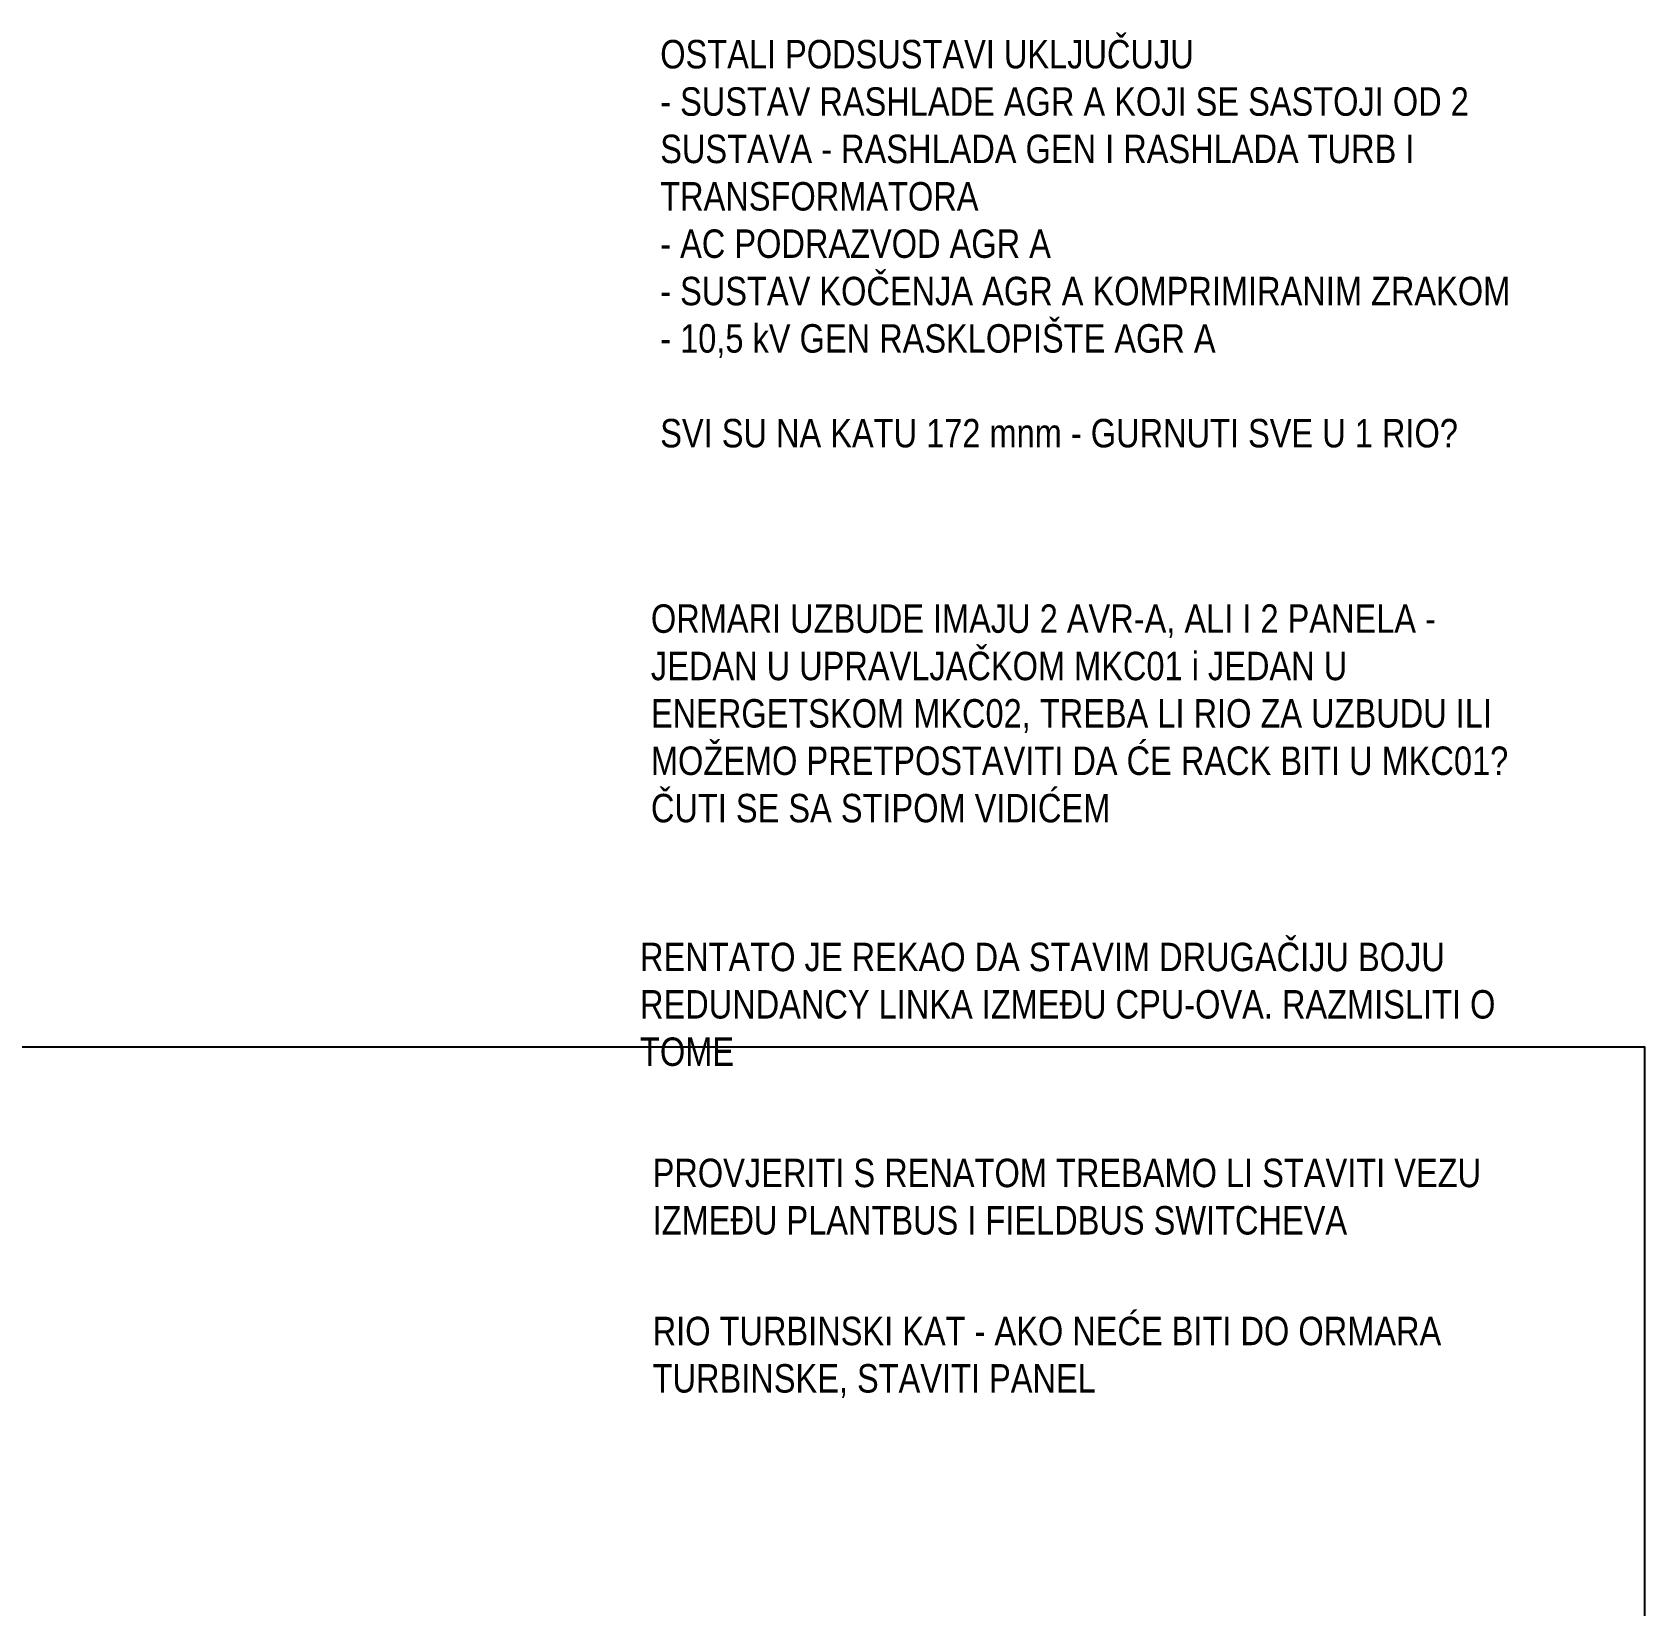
# Model space of a CAD drawing. Header units: inches. Extents: x 67248 to 85686, y -40174 to -31152.
# Drawn here: x 77910 to 78931, y -32283 to -31286 of the extents above; entities that cross this region are included whole.
import ezdxf

# ---------------------------------------------------------------- set-up
doc = ezdxf.new("R2010")
doc.units = ezdxf.units.IN
doc.header["$MEASUREMENT"] = 0
doc.layers.add('! NO PLOT !', color=7, linetype='Continuous', true_color=0xff75dd, plot=False)
doc.styles.add('OPIS', font='ARIALN.TTF')

msp = doc.modelspace()

# ---------------------------------------------------------------- linework, layer by layer
at = {"layer": '! NO PLOT !'}
msp.add_lwpolyline([(74251.4, -35013), (76831.4, -35013), (76831.4, -34551), (78931.4, -34551), (78931.4, -31929), (74251.4, -31929), (74251.4, -35013)], dxfattribs=at)

# ---------------------------------------------------------------- texts
at = {"layer": '! NO PLOT !', "color": 0, "char_height": 18, "width": 553.451, "attachment_point": 3, "style": 'OPIS'}
for s, insert in [('\\pxql;{\\C256;OSTALI PODSUSTAVI UKLJUČUJU ^J- SUSTAV RASHLADE AGR A KOJI SE SASTOJI OD 2 SUSTAVA - RASHLADA GEN I RASHLADA TURB I TRANSFORMATORA^J- AC PODRAZVOD AGR A^J- SUSTAV KOČENJA AGR A KOMPRIMIRANIM ZRAKOM^J- 10,5 kV GEN RASKLOPIŠTE AGR A^J^JSVI SU NA KATU 172 mnm - GURNUTI SVE U 1 RIO?}', (78861.3, -31291.1)), ('\\pxql;{\\C256;ORMARI UZBUDE IMAJU 2 AVR-A, ALI I 2 PANELA - JEDAN U UPRAVLJAČKOM MKC01 i JEDAN U ENERGETSKOM MKC02, TREBA LI RIO ZA UZBUDU ILI MOŽEMO PRETPOSTAVITI DA ĆE RACK BITI U MKC01?^JČUTI SE SA STIPOM VIDIĆEM}', (78855.4, -31648.6)), ('\\pxql;{\\C256;RENTATO JE REKAO DA STAVIM DRUGAČIJU BOJU REDUNDANCY LINKA IZMEĐU CPU-OVA. RAZMISLITI O TOME}', (78848.5, -31862.9)), ('\\pxql;{\\C256;PROVJERITI S RENATOM TREBAMO LI STAVITI VEZU IZMEĐU PLANTBUS I FIELDBUS SWITCHEVA}', (78856.5, -31999.7)), ('\\pxql;{\\C256;RIO TURBINSKI KAT - AKO NEĆE BITI DO ORMARA TURBINSKE, STAVITI PANEL}', (78856.5, -32099.8))]:
    msp.add_mtext(s, dxfattribs=dict(at, insert=insert))

doc.saveas('drawing.dxf')
